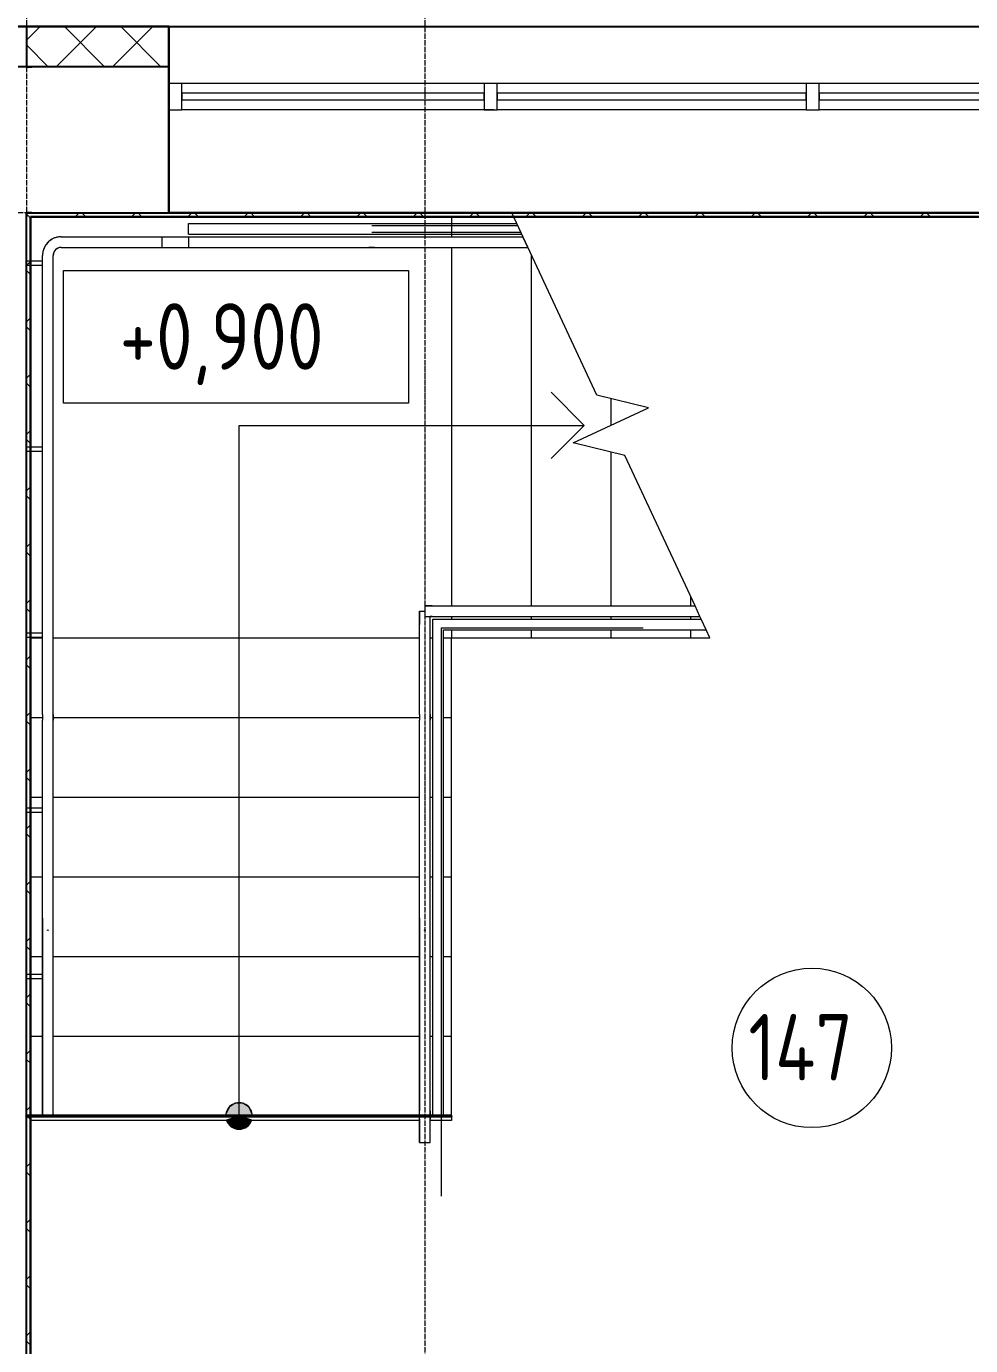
# Model space of a CAD drawing. Header units: millimetres. Extents: x -695119 to 412940, y -249585 to 622758.
# Drawn here: x 10193 to 13749, y -24135 to -19168 of the extents above; entities that cross this region are included whole.
import ezdxf

# ---------------------------------------------------------------- set-up
doc = ezdxf.new("R2010")
doc.units = ezdxf.units.MM
doc.linetypes.add('ADSK_Линия сетки', pattern=[25, 20, -2.5, 0, -2.5])
for name, color, linetype, lineweight in [('Высотные отметки', 7, 'Continuous', 9), ('Импосты витража', 8, 'Continuous', 9), ('Лестницы', 8, 'Continuous', 9), ('Линии', 7, 'Continuous', 9), ('Марки помещений', 8, 'Continuous', 20), ('Ограждение', 8, 'Continuous', 9), ('Оси', 252, 'Continuous', 9), ('Панели витража', 8, 'Continuous', 9), ('Перекрытия', 7, 'Continuous', 18), ('Поручни', 8, 'Continuous', 9), ('Стены разрез', 7, 'Continuous', 30), ('Стены штриховка', 7, 'Continuous', 9), ('Стрелки вверх', 7, 'Continuous', 18), ('Типовые аннотации', 8, 'Continuous', 18)]:
    doc.layers.add(name, color=color, linetype=linetype, lineweight=lineweight)
doc.layers.add('Стены', color=194, linetype='Continuous')
doc.styles.add('GOST 2.304 type A_1', font='', dxfattribs={"height": 350})
doc.styles.get('GOST 2.304 type A_1').set_extended_font_data('GOST 2.304 type A')

# ---------------------------------------------------------------- blocks, each defined once
blk = doc.blocks.new('1 этаж')
at = {"layer": 'Стрелки вверх', "true_color": 0x636466}
h = blk.add_hatch(color=251, dxfattribs=at)
edge = h.paths.add_edge_path()
edge.add_arc((-33955.8, -104447.4), 50, 359.8309, 540.1691)
edge.add_line((-34005.8, -104447.5), (-33955.8, -104447.4))
edge.add_line((-33955.8, -104447.4), (-33905.8, -104447.5))
for points in [[(-34004.3, -104447.4), (-33907.3, -104447.4), (-33906.3, -104440.3), (-33918, -104414.6), (-33941.7, -104399.4), (-33969.9, -104399.4), (-33993.6, -104414.6), (-34005.3, -104440.3)], [(-33955.8, -104497.4), (-33928.8, -104489.4), (-33910.3, -104468.1), (-33909.6, -104462.8), (-34002.1, -104462.8), (-34001.3, -104468.1), (-33982.8, -104489.4)]]:
    blk.add_hatch(color=251, dxfattribs=at).paths.add_polyline_path(points)
h = blk.add_hatch(color=251, dxfattribs=at)
edge = h.paths.add_edge_path()
edge.add_arc((-33955.8, -104447.4), 50, 198.2764, 270)
edge.add_line((-33955.8, -104497.4), (-33955.8, -104447.4))
edge.add_line((-33955.8, -104447.4), (-34003.3, -104463))
h = blk.add_hatch(color=251, dxfattribs=at)
edge = h.paths.add_edge_path()
edge.add_arc((-33955.8, -104447.4), 50, 270, 341.7236)
edge.add_line((-33908.3, -104463), (-33955.8, -104447.4))
edge.add_line((-33955.8, -104447.4), (-33955.8, -104497.4))
at = {"layer": 'Импосты витража', "color": 251, "lineweight": 18, "true_color": 0x636466}
for p, q in [((-34170.8, -100559.9), (-34220.8, -100559.9)), ((-34220.8, -100559.9), (-34220.8, -100659.9)), ((-34170.8, -100659.9), (-34170.8, -100559.9)), ((-34220.8, -100659.9), (-34170.8, -100659.9))]:
    blk.add_line(p, q, dxfattribs=at)
at = {"layer": 'Импосты витража', "color": 251, "true_color": 0x636466}
for p, q in [((-33033.3, -100559.9), (-34170.8, -100559.9)), ((-32995.8, -100559.9), (-34095.8, -100559.9)), ((-31820.8, -100559.9), (-32983.3, -100559.9)), ((-30608.3, -100559.9), (-31770.8, -100559.9)), ((-33033.3, -100659.9), (-34170.8, -100659.9)), ((-32995.8, -100659.9), (-34095.8, -100659.9)), ((-31820.8, -100659.9), (-32983.3, -100659.9)), ((-30608.3, -100659.9), (-31770.8, -100659.9))]:
    blk.add_line(p, q, dxfattribs=at)
at = {"layer": 'Импосты витража', "color": 251, "lineweight": 18, "true_color": 0x636466, "extrusion": (0, 0, -1)}
for p, q in [((-32983.3, -100559.9), (-33033.3, -100559.9)), ((-33033.3, -100559.9), (-33033.3, -100659.9)), ((-32983.3, -100659.9), (-32983.3, -100559.9)), ((-31770.8, -100559.9), (-31820.8, -100559.9)), ((-31820.8, -100559.9), (-31820.8, -100659.9)), ((-31770.8, -100659.9), (-31770.8, -100559.9)), ((-33033.3, -100659.9), (-32983.3, -100659.9)), ((-31820.8, -100659.9), (-31770.8, -100659.9))]:
    blk.add_line(p, q, dxfattribs=at)
at = {"layer": 'Лестницы', "color": 251, "true_color": 0x636466}
for p, q in [((-33155.8, -101062.4), (-33155.8, -101137.4)), ((-33155.8, -101062.4), (-33155.8, -101137.4)), ((-32608.6, -101734.1), (-32928.8, -101047.4)), ((-33155.8, -101177.4), (-33155.8, -102527.4)), ((-33155.8, -101177.4), (-33155.8, -102527.4)), ((-32855.8, -101204), (-32855.8, -102527.4)), ((-32855.8, -101204), (-32855.8, -102527.4)), ((-32414.2, -101781.3), (-32608.6, -101734.1)), ((-32555.8, -101746.9), (-32555.8, -101847.4)), ((-32555.8, -101746.9), (-32555.8, -101847.4)), ((-32697.4, -101913.4), (-32414.2, -101781.3)), ((-32503, -101960.7), (-32697.4, -101913.4)), ((-32555.8, -101947.8), (-32555.8, -102527.4)), ((-32555.8, -101947.8), (-32555.8, -102527.4)), ((-32238.7, -102527.4), (-32503, -101960.7)), ((-32255.8, -102490.7), (-32255.8, -102527.4)), ((-32255.8, -102490.7), (-32255.8, -102527.4)), ((-33155.8, -102567.4), (-33155.8, -102577.4)), ((-33155.8, -102567.4), (-33155.8, -102577.4)), ((-32855.8, -102567.4), (-32855.8, -102577.4)), ((-32855.8, -102567.4), (-32855.8, -102577.4)), ((-32555.8, -102567.4), (-32555.8, -102577.4)), ((-32555.8, -102567.4), (-32555.8, -102577.4)), ((-32255.8, -102567.4), (-32255.8, -102577.4)), ((-32255.8, -102567.4), (-32255.8, -102577.4)), ((-32215.4, -102577.4), (-32220.1, -102567.4)), ((-34740.8, -102647.4), (-34695.8, -102647.4)), ((-34655.8, -102647.4), (-33275.8, -102647.4)), ((-33235.8, -102647.4), (-33225.8, -102647.4)), ((-33185.8, -102647.4), (-33155.8, -102647.4)), ((-33155.8, -102617.4), (-33155.8, -102647.4)), ((-33155.8, -102617.4), (-33155.8, -102647.4)), ((-33155.8, -102647.4), (-32855.8, -102647.4)), ((-33155.8, -102947.4), (-33155.8, -102647.4)), ((-32855.8, -102617.4), (-32855.8, -102647.4)), ((-32855.8, -102617.4), (-32855.8, -102647.4)), ((-32855.8, -102647.4), (-32555.8, -102647.4)), ((-32555.8, -102617.4), (-32555.8, -102647.4)), ((-32555.8, -102617.4), (-32555.8, -102647.4)), ((-32555.8, -102647.4), (-32255.8, -102647.4)), ((-32255.8, -102617.4), (-32255.8, -102647.4)), ((-32255.8, -102617.4), (-32255.8, -102647.4)), ((-32255.8, -102647.4), (-32182.8, -102647.4)), ((-32182.8, -102647.4), (-32196.7, -102617.4)), ((-34740.8, -102947.4), (-34695.4, -102947.4)), ((-34740.8, -102947.4), (-34695.4, -102947.4)), ((-34656.2, -102947.4), (-33275.4, -102947.4)), ((-34656.2, -102947.4), (-33275.4, -102947.4)), ((-33236.2, -102947.4), (-33225.8, -102947.4)), ((-33236.2, -102947.4), (-33225.8, -102947.4)), ((-33185.8, -102947.4), (-33155.8, -102947.4)), ((-33185.8, -102947.4), (-33155.8, -102947.4)), ((-33155.8, -103247.4), (-33155.8, -102947.4)), ((-34740.8, -103247.4), (-34695.8, -103247.4)), ((-34740.8, -103247.4), (-34695.8, -103247.4)), ((-34655.8, -103247.4), (-33275.8, -103247.4)), ((-34655.8, -103247.4), (-33275.8, -103247.4)), ((-33235.8, -103247.4), (-33225.8, -103247.4)), ((-33235.8, -103247.4), (-33225.8, -103247.4)), ((-33185.8, -103247.4), (-33155.8, -103247.4)), ((-33185.8, -103247.4), (-33155.8, -103247.4)), ((-33155.8, -103547.4), (-33155.8, -103247.4)), ((-34740.8, -103547.4), (-34695.8, -103547.4)), ((-34740.8, -103547.4), (-34695.8, -103547.4)), ((-34655.8, -103547.4), (-33275.8, -103547.4)), ((-34655.8, -103547.4), (-33275.8, -103547.4)), ((-33235.8, -103547.4), (-33225.8, -103547.4)), ((-33235.8, -103547.4), (-33225.8, -103547.4)), ((-33185.8, -103547.4), (-33155.8, -103547.4)), ((-33185.8, -103547.4), (-33155.8, -103547.4)), ((-33155.8, -103847.4), (-33155.8, -103547.4)), ((-34740.8, -103847.4), (-34695.8, -103847.4)), ((-34740.8, -103847.4), (-34695.8, -103847.4)), ((-34655.8, -103847.4), (-33275.8, -103847.4)), ((-34655.8, -103847.4), (-33275.8, -103847.4)), ((-33235.8, -103847.4), (-33225.8, -103847.4)), ((-33235.8, -103847.4), (-33225.8, -103847.4)), ((-33185.8, -103847.4), (-33155.8, -103847.4)), ((-33185.8, -103847.4), (-33155.8, -103847.4)), ((-33155.8, -104147.4), (-33155.8, -103847.4)), ((-34740.8, -104147.4), (-34695.8, -104147.4)), ((-34740.8, -104147.4), (-34695.8, -104147.4)), ((-34655.8, -104147.4), (-33275.8, -104147.4)), ((-34655.8, -104147.4), (-33275.8, -104147.4)), ((-33235.8, -104147.4), (-33225.8, -104147.4)), ((-33235.8, -104147.4), (-33225.8, -104147.4)), ((-33185.8, -104147.4), (-33155.8, -104147.4)), ((-33185.8, -104147.4), (-33155.8, -104147.4)), ((-33155.8, -104447.4), (-33155.8, -104147.4))]:
    blk.add_line(p, q, dxfattribs=at)
at = {"layer": 'Линии', "color": 251, "lineweight": 18, "true_color": 0x636466}
for p, q in [((-33193.7, -104749.5), (-33193.7, -102609.5)), ((-33193.7, -102609.5), (-32433.7, -102609.5))]:
    blk.add_line(p, q, dxfattribs=at)
at = {"layer": 'Марки помещений', "color": 251, "true_color": 0x636466}
blk.add_circle((-31798.7, -104191.3), 300, dxfattribs=at)
at = {"layer": 'Ограждение', "color": 251, "true_color": 0x636466}
for p, q in [((-34625.8, -101137.4), (-34146.8, -101137.4)), ((-34625.8, -101137.4), (-34146.8, -101137.4)), ((-34246.8, -101137.4), (-34246.8, -101177.4)), ((-34246.8, -101137.4), (-33467.6, -101137.4)), ((-34146.8, -101137.4), (-34146.8, -101177.4)), ((-34146.8, -101137.4), (-34146.8, -101177.4)), ((-33467.6, -101137.4), (-33445.2, -101137.4)), ((-33467.6, -101137.4), (-33445.2, -101137.4)), ((-33445.2, -101137.4), (-32886.9, -101137.4)), ((-32868.2, -101177.4), (-32886.9, -101137.4)), ((-34695.8, -102935.6), (-34695.8, -101207.4)), ((-34695.8, -102935.6), (-34695.8, -101207.4)), ((-34655.8, -102935.6), (-34655.8, -101207.4)), ((-34655.8, -102935.6), (-34655.8, -101207.4)), ((-34625.8, -101177.4), (-34146.8, -101177.4)), ((-34625.8, -101177.4), (-34146.8, -101177.4)), ((-34246.8, -101177.4), (-33467.6, -101177.4)), ((-33467.6, -101177.4), (-33445.2, -101177.4)), ((-33467.6, -101177.4), (-33445.2, -101177.4)), ((-33445.2, -101177.4), (-32868.2, -101177.4)), ((-34695.8, -101229.4), (-34755.8, -101229.4)), ((-34755.8, -101244.4), (-34695.8, -101244.4)), ((-34695.8, -101929.4), (-34755.8, -101929.4)), ((-34755.8, -101944.4), (-34695.8, -101944.4)), ((-33275.8, -102597.4), (-33275.8, -102547.4)), ((-33275.8, -102597.4), (-33275.8, -102547.4)), ((-33275.8, -102547.4), (-33275.8, -102597.4)), ((-33275.8, -102547.4), (-33255.8, -102547.4)), ((-33275.8, -102597.4), (-33275.8, -102547.4)), ((-33255.8, -102547.4), (-33258.1, -102547.4)), ((-33228.2, -102527.4), (-33255.8, -102527.4)), ((-33228.2, -102527.4), (-33255.8, -102527.4)), ((-33255.8, -102527.4), (-33255.8, -102567.4)), ((-33255.8, -102527.4), (-33228.2, -102527.4)), ((-33228.2, -102527.4), (-32238.7, -102527.4)), ((-33228.2, -102527.4), (-32238.7, -102527.4)), ((-32220.1, -102567.4), (-32238.7, -102527.4)), ((-32220.1, -102567.4), (-32238.7, -102527.4)), ((-33275.8, -102935.6), (-33275.8, -102597.4)), ((-33275.8, -102935.6), (-33275.8, -102597.4)), ((-33255.8, -102567.4), (-33228.2, -102567.4)), ((-33228.2, -102567.4), (-33235.8, -102567.4)), ((-33235.8, -102597.4), (-33235.8, -102567.4)), ((-33228.2, -102567.4), (-33235.8, -102567.4)), ((-33235.8, -102597.4), (-33235.8, -102567.4)), ((-33235.8, -102597.4), (-33235.8, -102567.4)), ((-33235.8, -102597.4), (-33235.8, -102567.4)), ((-33235.8, -102935.6), (-33235.8, -102597.4)), ((-33235.8, -102935.6), (-33235.8, -102597.4)), ((-33228.2, -102567.4), (-32220.1, -102567.4)), ((-33228.2, -102567.4), (-32220.1, -102567.4)), ((-34695.8, -102629.4), (-34755.8, -102629.4)), ((-34755.8, -102644.4), (-34695.8, -102644.4)), ((-34695.8, -102935.6), (-34695.8, -102957.9)), ((-34695.8, -102935.6), (-34695.8, -102957.9)), ((-34695.8, -102935.6), (-34695.8, -102957.9)), ((-34695.8, -102949), (-34695.8, -102957.9)), ((-34695.8, -104447.4), (-34695.8, -102957.9)), ((-34695.8, -104447.4), (-34695.8, -102957.9)), ((-34655.8, -102935.6), (-34655.8, -102957.9)), ((-34655.8, -102935.6), (-34655.8, -102957.9)), ((-34655.8, -102935.6), (-34655.8, -102957.9)), ((-34655.8, -102957.9), (-34655.8, -102949)), ((-34655.8, -104447.4), (-34655.8, -102957.9)), ((-34655.8, -104447.4), (-34655.8, -102957.9)), ((-33275.8, -102935.6), (-33275.8, -102957.9)), ((-33275.8, -102935.6), (-33275.8, -102957.9)), ((-33275.8, -102935.6), (-33275.8, -102957.9)), ((-33275.8, -102949), (-33275.8, -102957.9)), ((-33275.8, -104436.8), (-33275.8, -102957.9)), ((-33275.8, -104436.8), (-33275.8, -102957.9)), ((-33235.8, -102935.6), (-33235.8, -102957.9)), ((-33235.8, -102935.6), (-33235.8, -102957.9)), ((-33235.8, -102935.6), (-33235.8, -102957.9)), ((-33235.8, -102957.9), (-33235.8, -102949)), ((-33235.8, -104436.8), (-33235.8, -102957.9)), ((-33235.8, -104436.8), (-33235.8, -102957.9)), ((-34695.8, -103288.7), (-34755.8, -103288.7)), ((-34755.8, -103303.7), (-34695.8, -103303.7)), ((-34695.8, -103702.6), (-34695.8, -104447.4)), ((-34655.8, -104447.4), (-34655.8, -103702.6)), ((-33275.8, -103702.6), (-33275.8, -104427.9)), ((-33235.8, -104427.9), (-33235.8, -103702.6)), ((-34695.8, -103914.8), (-34755.8, -103914.8)), ((-34755.8, -103929.8), (-34695.8, -103929.8)), ((-33275.8, -104447.4), (-33275.8, -104436.8)), ((-33275.8, -104447.4), (-33275.8, -104436.8)), ((-33235.8, -104447.4), (-33235.8, -104436.8)), ((-33235.8, -104447.4), (-33235.8, -104436.8)), ((-33275.8, -104459.2), (-33275.8, -104451.8)), ((-33275.8, -104459.2), (-33275.8, -104451.8)), ((-33275.8, -104547.4), (-33275.8, -104459.2)), ((-33275.8, -104459.2), (-33275.8, -104547.4)), ((-33275.8, -104547.4), (-33275.8, -104459.2)), ((-33235.8, -104459.2), (-33235.8, -104451.8)), ((-33235.8, -104459.2), (-33235.8, -104451.8)), ((-33235.8, -104547.4), (-33235.8, -104459.2)), ((-33235.8, -104547.4), (-33235.8, -104459.2)), ((-33235.8, -104547.4), (-33235.8, -104459.2)), ((-33275.8, -104547.4), (-33235.8, -104547.4)), ((-33275.8, -104547.4), (-33235.8, -104547.4)), ((-33258.1, -104547.4), (-33253.5, -104547.4))]:
    blk.add_line(p, q, dxfattribs=at)
at = {"layer": 'Ограждение', "color": 251, "true_color": 0x636466, "flags": 128}
for points in [[(-34625.8, -101137.4), (-34628.6, -101137.4), (-34631.4, -101137.6), (-34634.2, -101137.9), (-34637, -101138.3), (-34639.7, -101138.8), (-34642.4, -101139.4), (-34645.1, -101140.1), (-34647.8, -101140.9), (-34650.5, -101141.9), (-34653.1, -101142.9), (-34655.6, -101144), (-34658.1, -101145.3), (-34660.6, -101146.6), (-34663, -101148.1), (-34665.3, -101149.6), (-34667.6, -101151.2), (-34669.8, -101152.9), (-34672, -101154.7), (-34674, -101156.6), (-34676, -101158.6), (-34677.9, -101160.6), (-34679.8, -101162.8), (-34681.5, -101165), (-34683.1, -101167.2), (-34684.7, -101169.5), (-34686.2, -101171.9), (-34687.5, -101174.4), (-34688.8, -101176.9), (-34690, -101179.4), (-34691, -101182), (-34692, -101184.6), (-34692.9, -101187.3), (-34693.6, -101190), (-34694.3, -101192.7), (-34694.8, -101195.5), (-34695.2, -101198.2), (-34695.5, -101201), (-34695.7, -101203.8), (-34695.8, -101206.6)], [(-33467.6, -101137.4), (-33464.8, -101137.4), (-33462, -101137.4), (-33459.2, -101137.4), (-33456.5, -101137.4), (-33453.7, -101137.4), (-33451, -101137.4), (-33448.3, -101137.4), (-33445.6, -101137.4)], [(-33445.2, -101177.4), (-33446.7, -101177.4), (-33449.4, -101177.4), (-33452.1, -101177.4), (-33454.8, -101177.4), (-33457.6, -101177.4), (-33460.4, -101177.4), (-33463.2, -101177.4), (-33465.9, -101177.4), (-33467.6, -101177.4)], [(-34695.8, -102935.6), (-34695.8, -102936.8), (-34695.8, -102938), (-34695.8, -102939.2), (-34695.8, -102940.3), (-34695.8, -102941.5), (-34695.8, -102942.7), (-34695.8, -102943.9), (-34695.8, -102945), (-34695.8, -102946.1), (-34695.8, -102947.2), (-34695.8, -102948.3), (-34695.8, -102949)], [(-34655.8, -102949), (-34655.8, -102947.9), (-34655.8, -102946.8), (-34655.8, -102945.7), (-34655.8, -102944.5), (-34655.8, -102943.4), (-34655.8, -102942.2), (-34655.8, -102941), (-34655.8, -102939.9), (-34655.8, -102938.7), (-34655.8, -102937.5), (-34655.8, -102936.3), (-34655.8, -102935.6)], [(-33275.8, -102935.6), (-33275.8, -102936.8), (-33275.8, -102938), (-33275.8, -102939.2), (-33275.8, -102940.3), (-33275.8, -102941.5), (-33275.8, -102942.7), (-33275.8, -102943.9), (-33275.8, -102945), (-33275.8, -102946.1), (-33275.8, -102947.2), (-33275.8, -102948.3), (-33275.8, -102949)], [(-33235.8, -102949), (-33235.8, -102947.9), (-33235.8, -102946.8), (-33235.8, -102945.7), (-33235.8, -102944.5), (-33235.8, -102943.4), (-33235.8, -102942.2), (-33235.8, -102941), (-33235.8, -102939.9), (-33235.8, -102938.7), (-33235.8, -102937.5), (-33235.8, -102936.3), (-33235.8, -102935.6)], [(-34679.7, -103746.5), (-34675.8, -103747.4), (-34671.9, -103746.5)], [(-33259.7, -103746.5), (-33255.8, -103747.4), (-33251.9, -103746.5)], [(-33275.8, -104447.4), (-33275.8, -104445.3), (-33275.8, -104442.5), (-33275.8, -104439.8), (-33275.8, -104437.2), (-33275.8, -104434.5), (-33275.8, -104431.9), (-33275.8, -104429.4), (-33275.8, -104427.9)], [(-33235.8, -104427.9), (-33235.8, -104430.4), (-33235.8, -104433), (-33235.8, -104435.6), (-33235.8, -104438.2), (-33235.8, -104440.9), (-33235.8, -104443.6), (-33235.8, -104446.4)], [(-33275.8, -104459.2), (-33275.8, -104456.4), (-33275.8, -104453.6), (-33275.8, -104450.8)], [(-33235.8, -104451.9), (-33235.8, -104454.7), (-33235.8, -104457.5), (-33235.8, -104459.2)]]:
    blk.add_lwpolyline(points, dxfattribs=at)
at = {"layer": 'Ограждение', "color": 251, "true_color": 0x636466}
for radius, start, end in [(70, 90, 180), (70, 90, 180), (30, 90, 180), (30, 90, 180), (30, 140.2351, 180), (30, 90, 129.7649)]:
    blk.add_arc((-34625.8, -101207.4), radius, start, end, dxfattribs=at)
at = {"layer": 'Оси', "color": 251, "linetype": 'ADSK_Линия сетки', "true_color": 0x636466}
for p, q in [((-34755.8, -96281.4), (-34755.8, -160943.1)), ((-33255.8, -96281.4), (-33255.8, -160943.1)), ((4311.5, -101047.4), (-72628.1, -101047.4))]:
    blk.add_line(p, q, dxfattribs=at)
at = {"layer": 'Панели витража', "color": 251, "lineweight": 18, "true_color": 0x636466}
for p, q in [((-33033.3, -100597.4), (-34170.8, -100597.4)), ((-34170.8, -100597.4), (-34170.8, -100622.4)), ((-34170.8, -100622.4), (-33033.3, -100622.4)), ((-33033.3, -100622.4), (-33033.3, -100597.4)), ((-31820.8, -100597.4), (-32983.3, -100597.4)), ((-32983.3, -100597.4), (-32983.3, -100622.4)), ((-32983.3, -100622.4), (-31820.8, -100622.4)), ((-31820.8, -100622.4), (-31820.8, -100597.4)), ((-30608.3, -100597.4), (-31770.8, -100597.4)), ((-31770.8, -100597.4), (-31770.8, -100622.4)), ((-31770.8, -100622.4), (-30608.3, -100622.4))]:
    blk.add_line(p, q, dxfattribs=at)
at = {"layer": 'Перекрытия', "color": 251, "true_color": 0x636466}
for p, q in [((-34740.8, -102647.1), (-34695.8, -102647.1)), ((-34655.8, -102647.1), (-33275.8, -102647.1)), ((-33235.8, -102647.1), (-33225.8, -102647.1)), ((-33185.8, -102647.1), (-33155.8, -102647.1)), ((-33155.8, -104447.6), (-33155.8, -104464.6)), ((-33275.8, -104464.6), (-34740.8, -104464.6)), ((-33155.8, -104464.6), (-33235.8, -104464.6))]:
    blk.add_line(p, q, dxfattribs=at)
at = {"layer": 'Перекрытия', "color": 251, "lineweight": 40, "true_color": 0x636466}
for p, q in [((-33155.8, -104447.4), (-34755.8, -104447.4)), ((-34755.8, -104447.4), (-34755.8, -104447.6)), ((-34755.8, -104447.6), (-33155.8, -104447.6)), ((-33155.8, -104447.6), (-33155.8, -104447.4))]:
    blk.add_line(p, q, dxfattribs=at)
at = {"layer": 'Перекрытия', "color": 251, "linetype": 'Continuous', "lineweight": 9, "true_color": 0x636466}
blk.add_line((-33247.4, -104447.6), (-33247.3, -104447.5), dxfattribs=at)
at = {"layer": 'Поручни', "color": 251, "true_color": 0x636466}
for p, q in [((-34146.8, -101087.4), (-33455.8, -101087.4)), ((-34146.8, -101127.4), (-34146.8, -101087.4)), ((-33455.8, -101087.4), (-32910.2, -101087.4)), ((-33455.8, -101094.9), (-32906.7, -101094.9)), ((-33455.8, -101119.9), (-32895, -101119.9)), ((-34146.8, -101127.4), (-33455.8, -101127.4)), ((-33455.8, -101127.4), (-32891.5, -101127.4)), ((-33225.8, -102577.4), (-32215.4, -102577.4)), ((-33225.8, -102947.4), (-33225.8, -102577.4)), ((-32196.7, -102617.4), (-32215.4, -102577.4)), ((-32196.7, -102617.4), (-32215.4, -102577.4)), ((-33185.8, -102617.4), (-32196.7, -102617.4)), ((-33185.8, -102947.4), (-33185.8, -102617.4)), ((-33225.8, -104447.4), (-33225.8, -102947.4)), ((-33185.8, -104447.4), (-33185.8, -102947.4))]:
    blk.add_line(p, q, dxfattribs=at)
at = {"layer": 'Стены', "color": 251, "true_color": 0x636466}
for p, q in [((-34220.8, -100345.4), (-29370.8, -100345.4)), ((-34755.8, -100497.4), (-36475.8, -100497.4)), ((-34220.8, -100497.4), (-34735.8, -100497.4)), ((-34755.8, -106942.4), (-34755.8, -101062.4)), ((-34735.8, -101047.4), (-34220.8, -101047.4))]:
    blk.add_line(p, q, dxfattribs=at)
at = {"layer": 'Стены разрез', "color": 251, "true_color": 0x636466}
for p, q in [((-34220.8, -100345.4), (-36475.8, -100345.4)), ((-34220.8, -101047.4), (-34220.8, -100345.4)), ((-34735.8, -100497.4), (-34755.8, -100497.4)), ((-34755.8, -101047.4), (-34735.8, -101047.4)), ((-34755.8, -101062.4), (-34755.8, -101047.4)), ((-34740.8, -101062.4), (-28770.8, -101062.4)), ((-34740.8, -106942.4), (-34740.8, -101062.4)), ((-29370.8, -101047.4), (-34220.8, -101047.4))]:
    blk.add_line(p, q, dxfattribs=at)
at = {"layer": 'Стены разрез', "color": 251, "linetype": 'Continuous', "lineweight": 9, "true_color": 0x636466}
for p, q in [((-34757.8, -100366), (-34755.8, -100366)), ((-34755.8, -100366), (-34753.8, -100366)), ((-34753.8, -100394.6), (-34706.6, -100347.4)), ((-34644.4, -100497.4), (-34494.4, -100347.4)), ((-34462.1, -100497.4), (-34612.1, -100347.4)), ((-34432.3, -100497.4), (-34282.3, -100347.4)), ((-34250, -100497.4), (-34400, -100347.4)), ((-34674.2, -100497.4), (-34753.8, -100417.8)), ((-34745.6, -101062.4), (-34755.8, -101052.2)), ((-34740.8, -101067.2), (-34745.6, -101062.4)), ((-34573, -101062.4), (-34558, -101047.4)), ((-34533.5, -101062.4), (-34548.5, -101047.4)), ((-34360.9, -101062.4), (-34345.9, -101047.4)), ((-34321.4, -101062.4), (-34336.4, -101047.4)), ((-34148.8, -101062.4), (-34133.8, -101047.4)), ((-34109.2, -101062.4), (-34124.2, -101047.4)), ((-33936.6, -101062.4), (-33921.6, -101047.4)), ((-33897.1, -101062.4), (-33912.1, -101047.4)), ((-33724.5, -101062.4), (-33709.5, -101047.4)), ((-33685, -101062.4), (-33700, -101047.4)), ((-33512.4, -101062.4), (-33497.4, -101047.4)), ((-33472.9, -101062.4), (-33487.9, -101047.4)), ((-33300.2, -101062.4), (-33285.2, -101047.4)), ((-33260.7, -101062.4), (-33275.7, -101047.4)), ((-33088.1, -101062.4), (-33073.1, -101047.4)), ((-33048.6, -101062.4), (-33063.6, -101047.4)), ((-32876, -101062.4), (-32861, -101047.4)), ((-32836.5, -101062.4), (-32851.5, -101047.4)), ((-32663.9, -101062.4), (-32648.9, -101047.4)), ((-32624.3, -101062.4), (-32639.3, -101047.4)), ((-32451.7, -101062.4), (-32436.7, -101047.4)), ((-32412.2, -101062.4), (-32427.2, -101047.4)), ((-32239.6, -101062.4), (-32224.6, -101047.4)), ((-32200.1, -101062.4), (-32215.1, -101047.4)), ((-32027.5, -101062.4), (-32012.5, -101047.4)), ((-31987.9, -101062.4), (-32002.9, -101047.4)), ((-31815.3, -101062.4), (-31800.3, -101047.4)), ((-31775.8, -101062.4), (-31790.8, -101047.4)), ((-31603.2, -101062.4), (-31588.2, -101047.4)), ((-31563.7, -101062.4), (-31578.7, -101047.4)), ((-31391.1, -101062.4), (-31376.1, -101047.4)), ((-31351.5, -101062.4), (-31366.5, -101047.4)), ((-34755.8, -101245.1), (-34740.8, -101230.1)), ((-34740.8, -101279.3), (-34755.8, -101264.3)), ((-34755.8, -101457.3), (-34740.8, -101442.3)), ((-34740.8, -101491.5), (-34755.8, -101476.5)), ((-34755.8, -101669.4), (-34740.8, -101654.4)), ((-34740.8, -101703.6), (-34755.8, -101688.6)), ((-34755.8, -101881.5), (-34740.8, -101866.5)), ((-34740.8, -101915.7), (-34755.8, -101900.7)), ((-34755.8, -102093.7), (-34740.8, -102078.7)), ((-34740.8, -102127.9), (-34755.8, -102112.9)), ((-34755.8, -102305.8), (-34740.8, -102290.8)), ((-34740.8, -102340), (-34755.8, -102325)), ((-34755.8, -102517.9), (-34740.8, -102502.9)), ((-34740.8, -102552.1), (-34755.8, -102537.1)), ((-34755.8, -102730.1), (-34740.8, -102715.1)), ((-34740.8, -102764.3), (-34755.8, -102749.3)), ((-34755.8, -102942.2), (-34740.8, -102927.2)), ((-34740.8, -102976.4), (-34755.8, -102961.4)), ((-34755.8, -103154.3), (-34740.8, -103139.3)), ((-34740.8, -103188.5), (-34755.8, -103173.5)), ((-34755.8, -103366.4), (-34740.8, -103351.4)), ((-34740.8, -103400.7), (-34755.8, -103385.7)), ((-34755.8, -103578.6), (-34740.8, -103563.6)), ((-34740.8, -103612.8), (-34755.8, -103597.8)), ((-34755.8, -103790.7), (-34740.8, -103775.7)), ((-34740.8, -103824.9), (-34755.8, -103809.9)), ((-34755.8, -104002.8), (-34740.8, -103987.8)), ((-34740.8, -104037.1), (-34755.8, -104022.1)), ((-34755.8, -104215), (-34740.8, -104200)), ((-34740.8, -104249.2), (-34755.8, -104234.2)), ((-34755.8, -104427.1), (-34740.8, -104412.1)), ((-34740.8, -104461.3), (-34755.8, -104446.3)), ((-34755.8, -104639.2), (-34740.8, -104624.2)), ((-34740.8, -104673.5), (-34755.8, -104658.5)), ((-34755.8, -104851.4), (-34740.8, -104836.4)), ((-34740.8, -104885.6), (-34755.8, -104870.6)), ((-34755.8, -105063.5), (-34740.8, -105048.5)), ((-34740.8, -105097.7), (-34755.8, -105082.7)), ((-34755.8, -105275.6), (-34740.8, -105260.6)), ((-34740.8, -105309.9), (-34755.8, -105294.9))]:
    blk.add_line(p, q, dxfattribs=at)
at = {"layer": 'Стены штриховка', "color": 251, "true_color": 0x636466}
for p, q in [((-34755.8, -100497.4), (-34755.8, -100345.4)), ((-34220.8, -100347.4), (-34753.8, -100347.4)), ((-34753.8, -100497.4), (-34753.8, -100347.4))]:
    blk.add_line(p, q, dxfattribs=at)
at = {"layer": 'Стрелки вверх', "color": 251, "true_color": 0x636466}
for p, q in [((-32655.8, -101847.4), (-32780.8, -101722.4)), ((-33955.8, -101847.4), (-33155.8, -101847.4)), ((-33955.8, -102647.4), (-33955.8, -101847.4)), ((-33155.8, -101847.4), (-32855.8, -101847.4)), ((-32855.8, -101847.4), (-32655.8, -101847.4)), ((-32655.8, -101847.4), (-32780.8, -101972.4)), ((-33955.8, -102947.4), (-33955.8, -102647.4)), ((-33955.8, -103247.4), (-33955.8, -102947.4)), ((-33955.8, -103547.4), (-33955.8, -103247.4)), ((-33955.8, -103847.4), (-33955.8, -103547.4)), ((-33955.8, -104147.4), (-33955.8, -103847.4)), ((-33955.8, -104447.4), (-33955.8, -104147.4)), ((-34005.8, -104447.5), (-33955.8, -104447.4)), ((-33993.6, -104414.6), (-34005.3, -104440.3)), ((-34005.3, -104440.3), (-34004.3, -104447.4)), ((-34004.3, -104447.4), (-33907.3, -104447.4)), ((-33955.8, -104447.4), (-34003.3, -104463)), ((-33969.9, -104399.4), (-33993.6, -104414.6)), ((-33941.7, -104399.4), (-33969.9, -104399.4)), ((-33908.3, -104463), (-33955.8, -104447.4)), ((-33955.8, -104447.4), (-33955.8, -104497.4)), ((-33955.8, -104447.4), (-33905.8, -104447.5)), ((-33955.8, -104497.4), (-33955.8, -104447.4)), ((-33918, -104414.6), (-33941.7, -104399.4)), ((-33906.3, -104440.3), (-33918, -104414.6)), ((-33907.3, -104447.4), (-33906.3, -104440.3)), ((-33909.6, -104462.8), (-34002.1, -104462.8)), ((-34002.1, -104462.8), (-34001.3, -104468.1)), ((-34001.3, -104468.1), (-33982.8, -104489.4)), ((-33982.8, -104489.4), (-33955.8, -104497.4)), ((-33955.8, -104497.4), (-33928.8, -104489.4)), ((-33928.8, -104489.4), (-33910.3, -104468.1)), ((-33910.3, -104468.1), (-33909.6, -104462.8))]:
    blk.add_line(p, q, dxfattribs=at)
for start, end in [(359.8309, 180.1691), (198.2764, 270), (270, 341.7236)]:
    blk.add_arc((-33955.8, -104447.4), 50, start, end, dxfattribs=at)
at = {"layer": 'Типовые аннотации', "color": 251, "lineweight": 20, "true_color": 0x636466}
for p, q in [((-34617.2, -101764.4), (-34617.2, -101264.4)), ((-34617.2, -101264.4), (-33317.2, -101264.4)), ((-33317.2, -101264.4), (-33317.2, -101764.4)), ((-33317.2, -101764.4), (-34617.2, -101764.4))]:
    blk.add_line(p, q, dxfattribs=at)
at = {"layer": 'Высотные отметки', "color": 251, "true_color": 0x636466, "style": 'GOST 2.304 type A_1'}
blk.add_text('+0,900', height=250, dxfattribs=at).set_placement((-34405.7, -101637.7))
at = {"layer": 'Марки помещений', "color": 251, "true_color": 0x636466, "style": 'GOST 2.304 type A_1'}
blk.add_text('147', height=250, dxfattribs=at).set_placement((-32037.7, -104313.6))

msp = doc.modelspace()

# ---------------------------------------------------------------- block references
msp.add_blockref('1 этаж', (44950.089, 81176.937))

doc.saveas('drawing.dxf')
